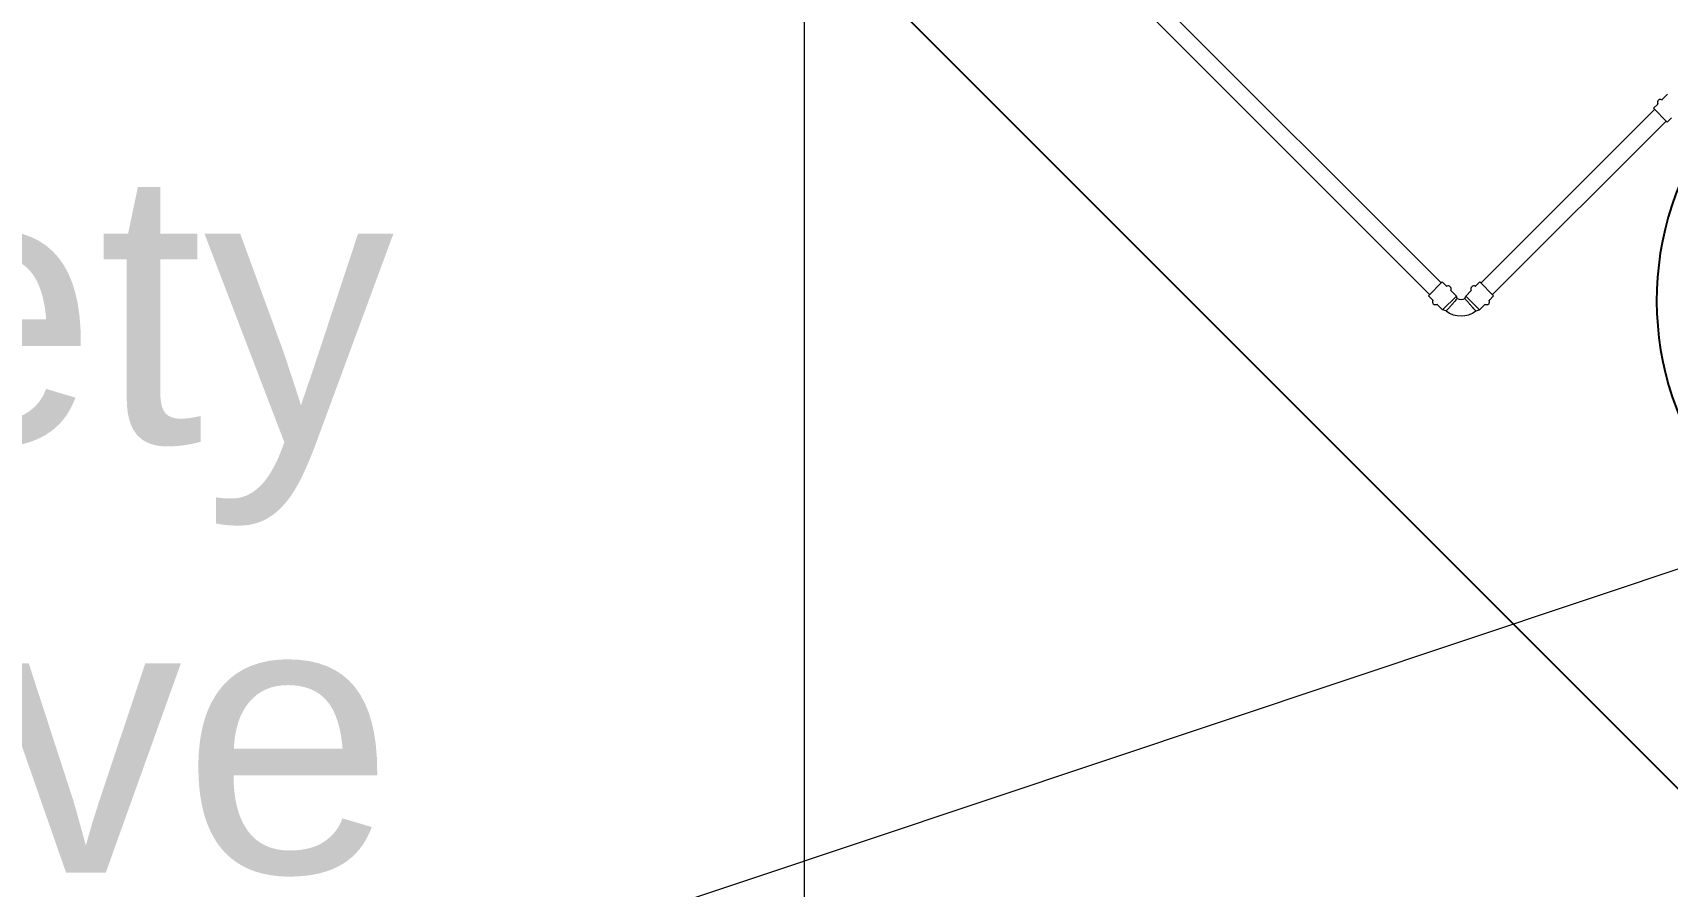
# Model space of a CAD drawing. Header units: millimetres. Extents: x 0 to 118900, y 0 to 84100.
# Drawn here: x 54339 to 56137, y 16862 to 17801 of the extents above; entities that cross this region are included whole.
import ezdxf

# ---------------------------------------------------------------- set-up
doc = ezdxf.new("R2010")
doc.units = ezdxf.units.MM
doc.header["$LTSCALE"] = 100
doc.linetypes.add('CHAIN', pattern=[0.3543, 0.2362, -0.0295, 0.0591, -0.0295])
doc.layers.add('4003-AREA-04.1_F-Foundation', color=7, linetype='Continuous', lineweight=25, true_color=0xadadad)
doc.layers.add('P_Technical Water (TW)', color=140, linetype='Continuous', lineweight=18, true_color=0x00bfff)
for name, color, linetype, lineweight in [('4003-AREA-04.1_T-Tank', 7, 'Continuous', 25), ('Center Mark', 7, 'Continuous', 18), ('Dimension', 7, 'Continuous', 18), ('Symbol', 7, 'Continuous', 18), ('Visible', 7, 'Continuous', 25)]:
    doc.layers.add(name, color=color, linetype=linetype, lineweight=lineweight)
doc.styles.add('Title', font='arial.ttf')
doc.dimstyles.new('Default - Method 2a$7', dxfattribs={"dimscale": 100, "dimtxt": 3, "dimasz": 2.5, "dimexe": 3, "dimexo": 0.5, "dimgap": 0.7, "dimtad": 0, "dimtoh": 1, "dimdec": 1, "dimrnd": 1e-08, "dimtxsty": 'Title', "dimcen": 0.09, "dimdle": 10, "dimclrd": 256, "dimclre": 256, "dimclrt": 7, "dimazin": 2, "dimtfac": 0.833333, "dimtdec": 1, "dimtmove": 0, "dimatfit": 3, "dimfxl": 1, "dimtolj": 1, "dimlwd": -1, "dimlwe": -1, "dimarcsym": 0})
doc.dimstyles.new('Default - Method 2b', dxfattribs={"dimscale": 100, "dimtxt": 3, "dimasz": 2.5, "dimexe": 3, "dimexo": 0.5, "dimgap": 0.7, "dimtad": 0, "dimtoh": 1, "dimdec": 1, "dimrnd": 1e-08, "dimtxsty": 'Title', "dimcen": 0.09, "dimdle": 10, "dimclrd": 256, "dimclre": 256, "dimclrt": 7, "dimadec": 0, "dimazin": 2, "dimtfac": 0.833333, "dimtdec": 1, "dimtmove": 0, "dimatfit": 3, "dimfxl": 1, "dimtolj": 1, "dimlwd": -1, "dimlwe": -1, "dimarcsym": 0})

# ---------------------------------------------------------------- blocks, each defined once
blk = doc.blocks.new('*D26')
at = {"layer": 'Defpoints', "color": 0, "transparency": 16777216}
for p in [(24937.9, 18779.6), (55187.9, 18779.6), (55187.9, 4279.6)]:
    blk.add_point(p, dxfattribs=at)
at = {"layer": 'Dimension', "transparency": 16777216}
for p, q in [((24937.9, 18729.6), (24937.9, 3979.6)), ((55187.9, 18729.6), (55187.9, 3979.6)), ((25187.9, 4279.6), (54937.9, 4279.6))]:
    blk.add_line(p, q, dxfattribs=at)
for points in [[(25187.9, 4321.3), (25187.9, 4237.9), (24937.9, 4279.6)], [(54937.9, 4321.3), (54937.9, 4237.9), (55187.9, 4279.6)]]:
    blk.add_solid(points, dxfattribs=at)
at = {"layer": 'Dimension', "color": 7, "transparency": 16777216, "insert": (39499, 4349.6), "char_height": 300, "attachment_point": 7, "style": 'Title'}
blk.add_mtext('\\A1;30250', dxfattribs=at)

msp = doc.modelspace()

# ---------------------------------------------------------------- linework, layer by layer
at = {"layer": '4003-AREA-04.1_F-Foundation'}
msp.add_circle((55187.91, 18779.59), 12250, dxfattribs=at)
at = {"layer": '4003-AREA-04.1_T-Tank'}
msp.add_circle((55187.91, 18779.59), 11950, dxfattribs=at)
at = {"layer": 'Center Mark', "linetype": 'CHAIN', "ltscale": 23.990969}
msp.add_line((55187.91, 31825.59), (55187.91, 5733.59), dxfattribs=at)
at = {"layer": 'P_Technical Water (TW)'}
for p, q in [((55875.51, 17512.94), (55393.51, 17995.25)), ((55888.24, 17525.66), (55406.25, 18007.97)), ((56131.38, 17727.28), (56137.39, 17733.29)), ((56123.06, 17716.5), (55932.08, 17525.65)), ((56121.83, 17717.74), (56126.57, 17722.48)), ((56137.02, 17702.53), (56121.83, 17717.74)), ((56137.02, 17702.53), (56141.76, 17707.27)), ((56135.79, 17703.77), (55944.81, 17512.92)), ((55889.48, 17526.9), (55874.27, 17511.7)), ((55879.01, 17506.96), (55874.27, 17511.7)), ((55894.21, 17522.16), (55889.48, 17526.9)), ((55905.03, 17511.34), (55889.82, 17496.14)), ((55905.03, 17511.34), (55899.02, 17517.35)), ((55905.86, 17508.56), (55905.03, 17511.34)), ((55914.46, 17508.56), (55915.28, 17511.33)), ((55921.3, 17517.34), (55915.28, 17511.33)), ((55915.28, 17511.33), (55930.48, 17496.13)), ((55930.84, 17526.89), (55926.11, 17522.15)), ((55930.84, 17526.89), (55946.04, 17511.68)), ((55946.04, 17511.68), (55941.3, 17506.94)), ((55889.82, 17496.14), (55883.81, 17502.15)), ((55893.86, 17494.94), (55889.82, 17496.14)), ((55926.45, 17494.93), (55930.48, 17496.13)), ((55936.49, 17502.13), (55930.48, 17496.13))]:
    msp.add_line(p, q, dxfattribs=at)
for centre, radius, start, end in [((56129.54, 17724.31), 3.31, 62.32751, 207.63482), ((56131.2, 17727.46), 0.25, 242.32751, 314.98117), ((56126.39, 17722.65), 0.25, 314.98117, 27.63482), ((55894.39, 17522.34), 0.25, 224.98117, 297.63482), ((55896.04, 17519.18), 3.31, 332.32751, 117.63482), ((55899.2, 17517.53), 0.25, 152.32751, 224.98117), ((55924.27, 17519.17), 3.31, 62.32751, 207.63482), ((55921.12, 17517.52), 0.25, 314.98117, 27.63482), ((55925.93, 17522.33), 0.25, 242.32751, 314.98117), ((55881.98, 17505.13), 3.31, 152.32751, 297.63482), ((55878.83, 17506.79), 0.25, 332.32751, 44.98117), ((55883.64, 17501.98), 0.25, 44.98117, 117.63482), ((55910.16, 17516.46), 27, 232.85759, 307.10474), ((55910.16, 17516.46), 27, 232.85759, 307.10474), ((55910.16, 17516.46), 9, 241.43694, 298.52539), ((55910.16, 17516.46), 9, 241.43694, 298.52539), ((55936.67, 17501.96), 0.25, 62.32751, 134.98117), ((55938.32, 17505.11), 3.31, 242.32751, 27.63482), ((55941.48, 17506.76), 0.25, 134.98117, 207.63482)]:
    msp.add_arc(centre, radius, start, end, dxfattribs=at)
for points, knots in [([(55905.86, 17508.56), (55905.86, 17508.56), (55905.83, 17508.53), (55905.67, 17508.34), (55905.47, 17508.09), (55904.81, 17507.31), (55904.32, 17506.72), (55903.14, 17505.34), (55902.48, 17504.58), (55901.06, 17502.97), (55900.32, 17502.13), (55898.84, 17500.46), (55898.1, 17499.64), (55896.72, 17498.11), (55896.09, 17497.41), (55895.02, 17496.23), (55894.6, 17495.76), (55894.01, 17495.11), (55893.86, 17494.94), (55893.86, 17494.94)], [-2.8464182, -2.8464182, -2.8464182, -2.8464182, -2.6986075, -2.6986075, -2.4076982, -2.4076982, -2.048021, -2.048021, -1.7075808, -1.7075808, -1.3724739, -1.3724739, -1.0355417, -1.0355417, -0.6944712, -0.6944712, -0.3492052, -0.3492052, 0, 0, 0, 0]), ([(55926.45, 17494.93), (55926.45, 17494.93), (55926.34, 17495.05), (55925.9, 17495.53), (55925.59, 17495.87), (55924.7, 17496.86), (55924.09, 17497.53), (55922.7, 17499.08), (55921.93, 17499.93), (55920.34, 17501.72), (55919.54, 17502.63), (55918.01, 17504.38), (55917.29, 17505.2), (55916.1, 17506.59), (55915.62, 17507.15), (55914.91, 17508.01), (55914.66, 17508.3), (55914.49, 17508.52), (55914.46, 17508.55), (55914.46, 17508.56), (55914.46, 17508.56), (55914.46, 17508.56)], [-5.6928538, -5.6928538, -5.6928538, -5.6928538, -5.3940732, -5.3940732, -5.1016786, -5.1016786, -4.7434859, -4.7434859, -4.3836098, -4.3836098, -4.02207, -4.02207, -3.6590417, -3.6590417, -3.3247612, -3.3247612, -3.0032867, -3.0032867, -2.8499412, -2.8499412, -2.8464182, -2.8464182, -2.8464182, -2.8464182])]:
    msp.add_open_spline(points, degree=3, knots=knots, dxfattribs=at)
at = {"layer": 'Visible'}
msp.add_line((56551.77, 16566.03), (55232.97, 17885.7), dxfattribs=at)
msp.add_line((56551.77, 16566.03), (55232.97, 17885.7), dxfattribs=at)
for centre, radius, start, end in [((55187.91, 18779.59), 12796, 225.675698, 85.418923), ((55187.91, 18779.59), 12250, 248.674309, 61.10467), ((55187.91, 18779.59), 2654.3, 191.60929, 78.39071), ((55187.91, 18779.59), 2606, 191.09973, 78.90027), ((55187.91, 18779.59), 2600, 197.34214, 78.87433), ((56460.28, 17506.38), 335, 145.3857, 293.65869)]:
    msp.add_arc(centre, radius, start, end, dxfattribs=at)

# ---------------------------------------------------------------- texts
at = {"layer": 'Symbol', "color": 7, "insert": (54736.86, 16872.91), "char_height": 300, "width": 1188.1099, "attachment_point": 9, "line_spacing_factor": 0.944221, "style": 'Title'}
msp.add_mtext('\\fArial|b0|i0;Safety\\PValve', dxfattribs=at)

# ---------------------------------------------------------------- dimensions: what is measured, and where the dimension line sits
at = {"layer": 'Dimension'}
dim = msp.add_linear_dim(base=(55187.91, 4279.59), p1=(24937.91, 18779.59), p2=(55187.91, 18779.59), angle=180, dimstyle='Default - Method 2b', override={"dimgap": 0.7, "dimtad": 1, "dimtoh": 0, "dimdec": 1, "dimtol": 0, "dimlim": 0, "dimtp": 0, "dimtm": 0, "dimtdec": 1, "dimtofl": 0, "dimatfit": 1}, dxfattribs=at)
dim.commit()
dim.dimension.update_dxf_attribs({"geometry": '*D26', "text_midpoint": (40062.91, 4279.59), "dimtype": 160})

# ---------------------------------------------------------------- leaders
at = {"layer": 'Symbol', "annotation_type": 0, "has_hookline": 1, "hookline_direction": 1, "text_width": 1165.62}
msp.add_leader([(56408.82, 17297.87), (54986.86, 16822.91), (54736.86, 16822.91)], dimstyle='Default - Method 2a$7', override={"dimgap": 0, "dimtad": 1}, dxfattribs=at)

doc.saveas('drawing.dxf')
